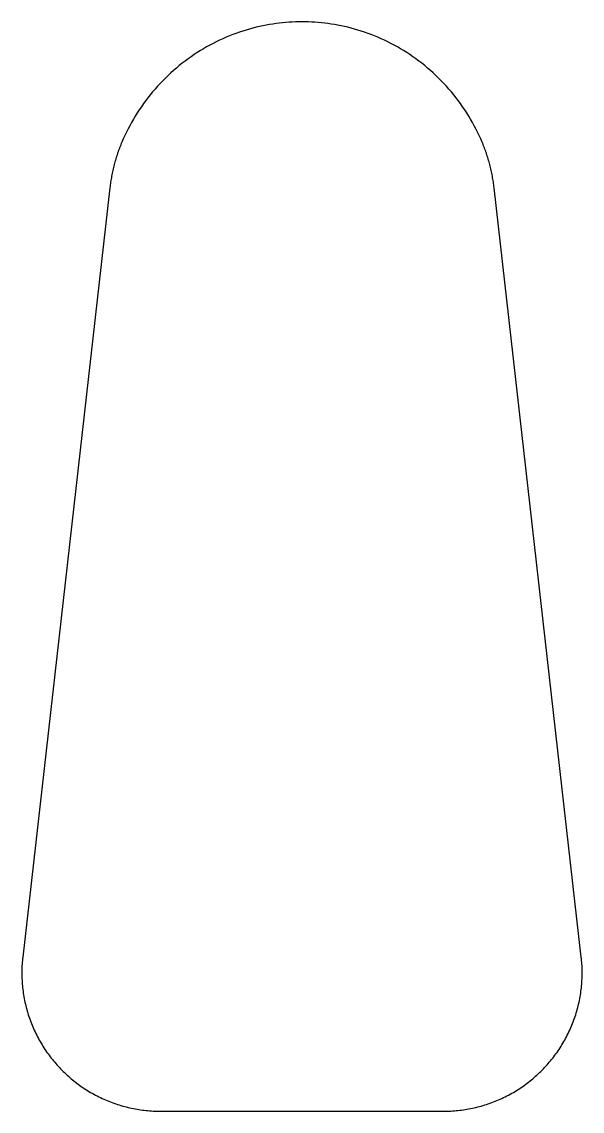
# Model space of a CAD drawing. Header units: millimetres. Extents: x -14.2 to 14.2, y -27.5 to 27.5.
import ezdxf

# ---------------------------------------------------------------- set-up
doc = ezdxf.new("R2010")
doc.units = ezdxf.units.MM
doc.header["$MEASUREMENT"] = 0
doc.layers.add('User Layer 02', color=3, linetype='Continuous', true_color=0x00ff00)

msp = doc.modelspace()

# ---------------------------------------------------------------- linework, layer by layer
at = {"layer": 'User Layer 02'}
for p, q in [((-9.713, 19.136), (-14.12, -19.739)), ((14.12, -19.739), (9.713, 19.136)), ((-7.164, -27.527), (7.164, -27.527))]:
    msp.add_line(p, q, dxfattribs=at)
for points, knots in [([(0, 27.527), (-0.438, 27.527), (-1.334, 27.467), (-2.682, 27.187), (-4.027, 26.699), (-5.323, 25.998), (-6.521, 25.095), (-7.578, 24.012), (-8.458, 22.786), (-8.915, 21.895), (-9.109, 21.438)], [0, 0, 0, 0, 1.313515, 2.689773, 4.120262, 5.593584, 7.095661, 8.610328, 10.120296, 11.608252, 11.608252, 11.608252, 11.608252]), ([(9.109, 21.438), (8.915, 21.895), (8.458, 22.786), (7.578, 24.012), (6.521, 25.095), (5.323, 25.998), (4.027, 26.699), (2.682, 27.187), (1.334, 27.467), (0.438, 27.527), (0, 27.527)], [134.170711, 134.170711, 134.170711, 134.170711, 135.658667, 137.168635, 138.683302, 140.185379, 141.658701, 143.08919, 144.465448, 145.778963, 145.778963, 145.778963, 145.778963])]:
    msp.add_open_spline(points, degree=3, knots=knots, dxfattribs=at)
for points in [[(-9.109, 21.438), (-9.578, 20.331), (-9.713, 19.136)], [(9.713, 19.136), (9.578, 20.331), (9.109, 21.438)]]:
    msp.add_rational_spline(points, [1, 0.989650524689, 1], degree=2, dxfattribs=at)
for points, knots in [([(-14.12, -19.739), (-14.473, -22.853), (-12.385, -25.19), (-10.298, -27.527), (-7.164, -27.527)], [46.434935, 46.434935, 46.434935, 57.89848, 57.89848, 69.362024, 69.362024, 69.362024]), ([(7.164, -27.527), (10.298, -27.527), (12.385, -25.19), (14.473, -22.853), (14.12, -19.739)], [76.416939, 76.416939, 76.416939, 87.880483, 87.880483, 99.344028, 99.344028, 99.344028])]:
    msp.add_rational_spline(points, [1, 0.912715124451, 1, 0.912715124451, 1], degree=2, knots=knots, dxfattribs=at)

doc.saveas('drawing.dxf')
